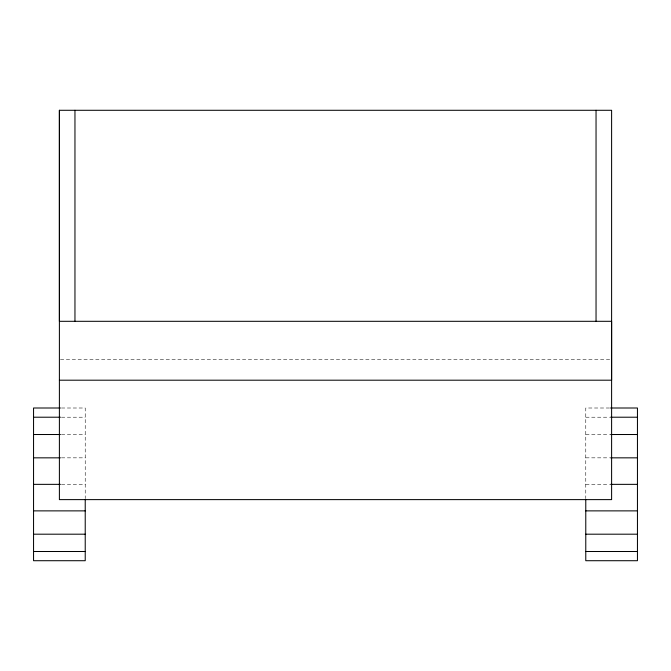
<?xml version="1.0" encoding="UTF-8"?>
<svg xmlns="http://www.w3.org/2000/svg" width="671" height="671" viewBox="0 0 671 671"><rect width="100%" height="100%" fill="white"/><g stroke="black" fill="none" stroke-linecap="round" stroke-linejoin="round"><path stroke-width="0.5" stroke-dasharray="3.35 2.52" d="M60.44 359.681L610.56 359.681M61.455 408.002L85.225 408.002L85.225 498.637M609.545 408.002L585.775 408.002L585.775 498.637M61.455 417.211L85.225 417.211M585.775 417.211L609.545 417.211M61.455 434.514L85.225 434.514M585.775 434.514L609.545 434.514M61.455 457.84L85.225 457.84M585.775 457.84L609.545 457.84M61.455 484.353L85.225 484.353M585.775 484.353L609.545 484.353"/><path stroke-width="1.01" d="M59.392 110.287L59.392 499.618L611.608 499.618L611.608 110.287L59.392 110.287L59.392 321.308L611.608 321.308L611.608 380.197L59.392 380.197M60.424 408.002L33.55 408.002L33.55 560.713L85.225 560.713L85.225 499.652M610.576 408.002L637.45 408.002L637.45 560.713L585.775 560.713L585.775 499.652M33.55 417.211L60.424 417.211M610.576 417.211L637.45 417.211M33.55 434.514L60.424 434.514M610.576 434.514L637.45 434.514M33.55 457.84L60.424 457.84M610.576 457.84L637.45 457.84M33.55 484.353L60.424 484.353M610.576 484.353L637.45 484.353M33.55 510.874L85.225 510.874M585.775 510.874L637.45 510.874M33.55 534.191L85.225 534.191M585.775 534.191L637.45 534.191M33.55 551.503L85.225 551.503M585.775 551.503L637.45 551.503M596.041 110.287L596.041 321.308M74.959 110.287L74.959 321.308"/></g></svg>
